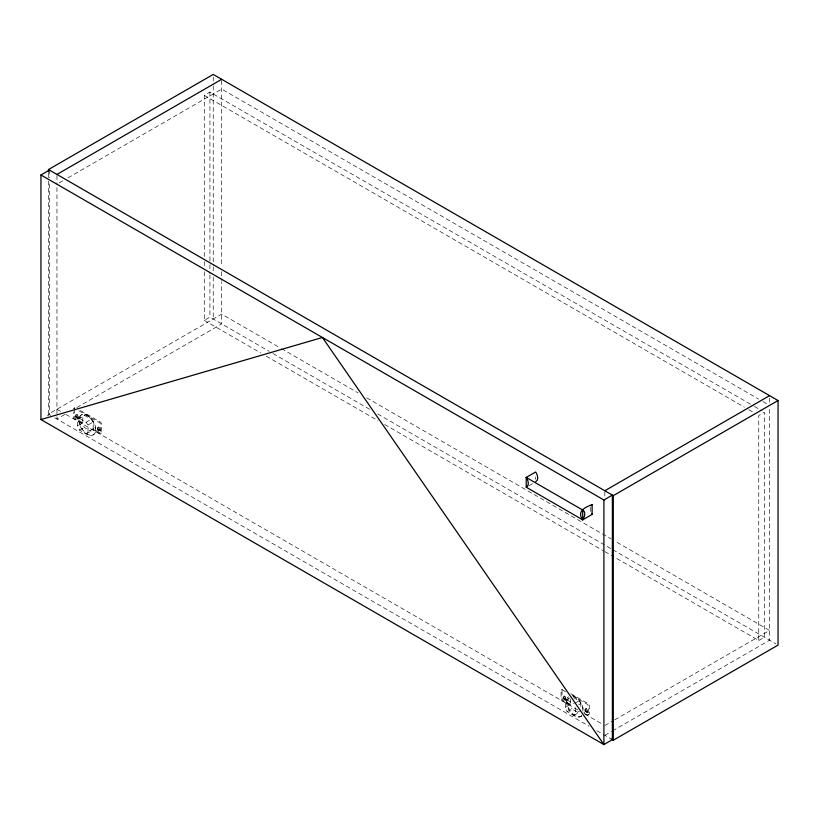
<?xml version="1.0" encoding="UTF-8"?>
<svg xmlns="http://www.w3.org/2000/svg" width="819" height="819" viewBox="0 0 819 819"><rect width="100%" height="100%" fill="white"/><g stroke="black" fill="none" stroke-linecap="round" stroke-linejoin="round"><path stroke-width="0.61" stroke-dasharray="4.09 3.07" d="M590.13 507.35L590.632 511.517M93.192 428.798L93.192 422L91.319 419.287L84.726 415.479L77.662 419.011L77.662 425.808L79.545 430.159L86.138 433.957L88.022 431.787L93.192 428.798L100.256 432.872A1.996 1.157 60 0 0 101.669 432.053L101.669 424.447A1.996 1.157 60 0 0 100.256 422L80.037 410.329M86.138 433.957L90.848 431.244L92.721 429.064L95.628 430.743M569.44 698.157L565.294 700.542L565.294 707.34L567.178 711.691L573.771 715.489L575.655 713.318L578.828 711.486M573.771 715.489L578.48 712.776L580.364 710.605M75.757 415.97C74.549 417.925 78.573 418.243 77.457 416.144C75.215 414.69 76.904 416.359 76.751 417.7M76.454 415.571L76.454 416.717L77.457 417.301M97.4 428.47C96.202 430.425 100.225 430.743 99.109 428.644C96.867 427.19 98.556 428.859 98.403 430.2M98.106 428.071L98.106 429.217L99.109 429.801M563.39 697.512C562.182 699.457 566.205 699.774 565.09 697.675C562.848 696.222 564.537 697.901 564.383 699.242M564.096 697.102L564.096 698.249L565.09 698.832M585.042 710.012C583.834 711.957 587.858 712.274 586.742 710.175C584.5 708.722 586.189 710.401 586.035 711.742M585.749 709.602L585.749 710.749L586.742 711.332M204.279 256.439L204.279 95.352L209.93 92.097L753.337 405.825M59.163 182.944L63.585 180.385M68.008 177.836L221.693 89.107L758.507 399.027M204.279 271.785L204.279 320.372L209.93 317.107L269.287 351.382M48.485 181.009L48.485 414.117L221.693 314.117L280.354 347.983M47.307 415.888L49.427 414.67L49.427 182.821M73.843 408.312L74.785 407.77A1.996 1.157 60 0 0 74.386 408.476M64.691 414.547L56.951 419.011L56.951 185.903M76.853 407.524L221.693 323.904L221.693 281.859M77.866 418.202A1.996 1.157 60 0 0 77.436 415.182A1.996 1.157 60 0 0 75.563 415.909A1.996 1.157 60 0 0 77.866 418.202L78.276 417.966M77.662 419.011L84.726 415.479M87.08 415.479A11.65 6.726 60 0 1 95.311 429.75L95.188 431.326A11.65 6.726 60 0 1 87.08 434.5A11.65 6.726 60 0 1 78.962 421.959L78.839 420.239A11.65 6.726 60 0 1 87.08 415.479L87.551 415.213A11.65 6.726 60 0 1 95.782 429.473L95.659 431.05A11.65 6.726 60 0 1 87.551 434.234A11.65 6.726 60 0 1 79.433 421.693L79.31 419.963A11.65 6.726 60 0 1 87.551 415.213M78.941 421.652L82.371 423.085L84.255 427.436L90.848 431.244M77.662 425.808L82.842 422.819L82.842 416.021M79.545 418.468L86.138 422.276L91.319 419.287M88.022 431.787L88.022 424.989L93.192 422M79.545 430.159L84.255 427.436M99.519 430.702A1.996 1.157 60 0 0 99.089 427.682A1.996 1.157 60 0 0 97.215 428.409A1.996 1.157 60 0 0 99.519 430.702L99.928 430.466M100.317 433.517L101.259 432.975M528.91 485.821L533.548 482.995M561.476 689.844L562.418 689.301M565.499 699.733A1.996 1.157 60 0 0 565.079 696.713A1.996 1.157 60 0 0 563.206 697.44A1.996 1.157 60 0 0 565.499 699.733L565.909 699.498M565.294 700.542L570.29 698.208M566.574 703.183L567.096 702.948M565.294 707.34L570.474 704.35L570.474 697.553M574.805 703.214L578.951 700.818L580.835 703.531L580.835 709.193M578.757 704.729L580.835 703.531M567.178 711.691L571.887 708.967L578.48 712.776M587.151 712.233A1.996 1.157 60 0 0 586.732 709.213A1.996 1.157 60 0 0 584.858 709.95A1.996 1.157 60 0 0 587.151 712.233L587.561 711.998M581.019 716.277L581.49 716.011A11.65 6.726 60 0 1 573.054 714.209A11.65 6.726 60 0 1 567.076 703.224L566.943 701.494A11.65 6.726 60 0 1 568.048 697.379M587.95 715.048L588.892 714.506M604.831 725.552L613.677 720.444M614.782 719.799L769.573 630.435L615.724 541.615M758.752 640.489L764.403 637.233L764.403 412.213L758.752 415.479L758.752 640.489L614.874 557.422M604.831 735.329L611.465 731.5M612.571 730.865L769.573 640.223L769.573 407.104M762.939 401.586L767.362 404.146M754.442 406.47L762.182 410.933M204.279 95.352L744.369 407.166M748.791 409.725L753.214 412.285M281.46 348.628L357.831 392.721M366.687 397.829L611.302 539.056M273.014 353.532L370.014 409.531M377.754 414.004L611.67 549.047M612.776 549.692L775.931 643.888M204.279 320.372L260.718 352.958M266.257 356.152L378.04 420.69M384.674 424.518L603.808 551.033M604.913 551.668L613.769 556.787M570.863 693.703L587.888 703.531A1.996 1.157 60 0 1 589.301 705.978L589.301 713.595A1.996 1.157 60 0 1 587.888 714.403L583.855 712.08M78.921 410.769L99.314 422.543A1.996 1.157 60 0 1 100.727 424.989L100.727 432.596A1.996 1.157 60 0 1 99.314 433.415L92.25 429.34M565.53 691.717L562.479 689.946A1.996 1.157 60 0 0 561.066 690.765L561.066 698.372A1.996 1.157 60 0 0 562.479 700.818L569.533 704.893M572.676 695.833L586.947 704.074A1.996 1.157 60 0 1 588.359 706.521L588.359 714.137A1.996 1.157 60 0 1 586.947 714.946L583.875 713.175M573.454 697.645L578.951 700.818M567.178 699.999L573.771 703.808M82.842 422.819L75.778 418.744A1.996 1.157 60 0 1 74.365 416.298L74.365 408.691M570.474 704.35L563.411 700.276A1.996 1.157 60 0 1 562.008 697.829L562.008 690.222A1.996 1.157 60 0 1 563.052 689.25M567.045 702.917L570.004 704.627L571.887 708.967M81.9 423.362L74.836 419.287A1.996 1.157 60 0 1 73.423 416.84L73.423 411.762M56.951 409.234L61.384 411.783M65.807 414.342L578.275 710.206M584.909 714.045L601.515 723.627M48.485 414.117L50.604 415.346M54.832 417.792L589.096 726.238M596.856 730.722L612.366 739.68M86.138 422.276L88.022 424.989M769.573 398.085L769.573 405.825M604.831 491.973L604.831 500.532M575.655 707.657L575.655 713.318M535.646 476.893L535.646 479.34M221.693 80.549L221.693 266.574M221.693 271.673L221.693 280.589M213.227 76.976L213.227 84.623M213.227 85.893L213.227 265.51M213.227 266.779L213.227 271.877M213.227 276.976L213.227 319.011M209.93 92.097L209.93 263.411M209.93 264.691L209.93 273.638M209.93 274.918L209.93 317.107M204.279 261.558L204.279 266.666M56.951 175.655L56.951 184.623M49.427 170.086L49.427 177.733M48.485 173.362L48.485 179.73M572.368 695.689A11.65 6.726 60 0 1 583.292 709.285M581.848 715.396A11.65 6.726 60 0 1 573.28 715.069A11.65 6.726 60 0 1 566.605 703.49L566.472 701.77A11.65 6.726 60 0 1 568.406 696.764M573.28 696.334A11.65 6.726 60 0 1 582.954 711.281M73.618 408.527A1.996 1.157 60 0 1 74.652 408.323M563.441 697.307A1.996 1.157 60 0 0 565.734 699.6A1.996 1.157 60 0 0 565.315 696.58A1.996 1.157 60 0 0 563.441 697.307M585.094 709.807A1.996 1.157 60 0 0 587.387 712.1A1.996 1.157 60 0 0 586.967 709.08A1.996 1.157 60 0 0 585.094 709.807M75.798 415.776A1.996 1.157 60 0 0 78.102 418.069A1.996 1.157 60 0 0 77.672 415.038A1.996 1.157 60 0 0 75.798 415.776M97.451 428.276A1.996 1.157 60 0 0 99.754 430.569A1.996 1.157 60 0 0 99.324 427.538A1.996 1.157 60 0 0 97.451 428.276"/><path stroke-width="1.23" d="M526.812 486.353L526.228 487.223L582.719 519.83L592.127 514.393L592.127 504.617L590.632 505.763M592.127 504.617C584.449 507.401 576.74 511.629 582.719 519.83C584.571 517.25 586.322 511.814 582.719 510.042L526.228 477.436L526.228 487.223C529.842 485.452 528.091 480.016 526.228 477.436L535.646 472C537.499 474.58 539.26 480.016 535.646 481.787M48.485 172.092L48.485 169.543L213.227 74.427L778.05 400.532L778.05 645.106L613.308 740.222L611.189 738.994M40.95 174.979L603.9 499.989L612.366 495.096L612.366 739.68L603.9 744.573L40.95 419.553L40.95 174.979L49.427 170.086M56.951 174.437L221.693 79.32M604.831 490.755L769.573 395.638M48.485 169.543L613.308 495.638L778.05 400.532M40.95 419.553L322.42 337.489L603.9 744.573L603.9 499.989M526.228 477.436L527.323 478.02M591.543 513.523L592.127 514.393M613.308 495.638L613.308 740.222M582.719 510.042L582.719 519.83"/></g></svg>
